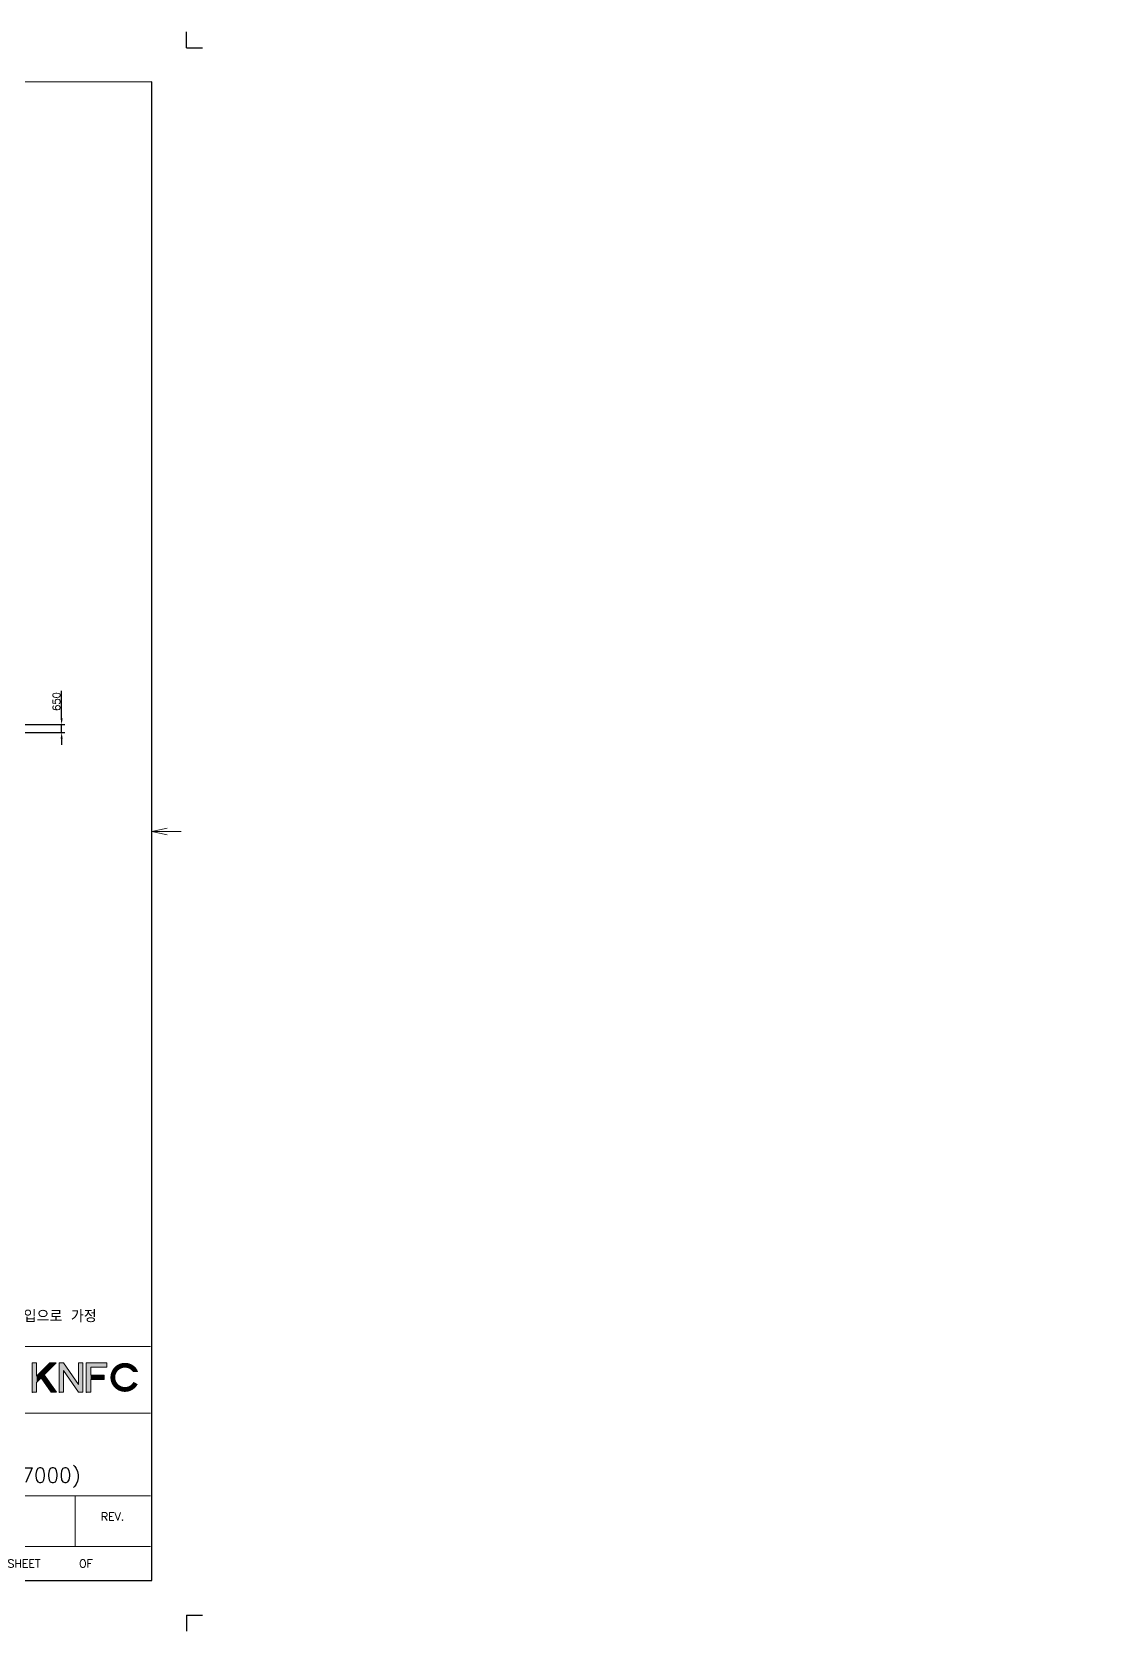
# Model space of a CAD drawing. Extents: x -59767 to 1106559, y -1290 to 1129522.
# Drawn here: x 168974 to 256852, y -1290 to 129144 of the extents above; entities that cross this region are included whole.
import ezdxf
from ezdxf.enums import TextEntityAlignment as Align

# ---------------------------------------------------------------- set-up
doc = ezdxf.new("R2010")
doc.units = 0
doc.layers.get('0').update_dxf_attribs({"linetype": 'CONTINUOUS', "lineweight": 9})
doc.layers.get('Defpoints').update_dxf_attribs({"linetype": 'CONTINUOUS', "lineweight": 9})
for name, color, linetype in [('1', 2, 'CONTINUOUS'), ('15', 1, 'CONTINUOUS'), ('2', 4, 'CONTINUOUS')]:
    doc.layers.add(name, color=color, linetype=linetype)
for name, color, linetype, lineweight in [('TEXT', 3, 'CONTINUOUS', 9), ('중간선', 5, 'CONTINUOUS', 9), ('치수선', 6, 'CONTINUOUS', 9)]:
    doc.layers.add(name, color=color, linetype=linetype, lineweight=lineweight)
doc.styles.add('ROMANS', font='romans.shx', dxfattribs={"bigfont": 'whgtxt.shx'})
doc.styles.get("Standard").update_dxf_attribs({"font": 'romans.shx', "bigfont": 'whtgtxt.shx'})
doc.dimstyles.new('ISO-25', dxfattribs={"dimscale": 200, "dimtxt": 3, "dimasz": 2.5, "dimexe": 1.25, "dimexo": 0.625, "dimtad": 1, "dimdec": 0, "dimdsep": 46, "dimtxsty": 'Standard', "dimcen": 2.5, "dimadec": 0, "dimazin": 0, "dimtp": 0.1, "dimtm": 0.1, "dimtfac": 0.6, "dimtdec": 0, "dimtmove": 0, "dimatfit": 3, "dimfxl": 1, "dimtvp": 1, "dimtolj": 1, "dimarcsym": 0})

# ---------------------------------------------------------------- blocks, each defined once
blk = doc.blocks.new('*D218')
at = {"layer": 'Defpoints', "color": 0}
for p in [(154858, 72647), (154858, 71997), (171393, 72647)]:
    blk.add_point(p, dxfattribs=at)
at = {"layer": '치수선', "color": 0, "lineweight": -2}
for p, q in [((171393, 73147), (171393, 75409)), ((154983, 72647), (171643, 72647)), ((154983, 71997), (171643, 71997)), ((171393, 71997), (171393, 72647)), ((171393, 71497), (171393, 70997))]:
    blk.add_line(p, q, dxfattribs=at)
at = {"layer": '치수선', "color": 0}
for points in [[(171310, 73147), (171477, 73147), (171393, 72647)], [(171477, 71497), (171310, 71497), (171393, 71997)]]:
    blk.add_solid(points, dxfattribs=at)
at = {"layer": '치수선', "color": 0, "insert": (170968, 74528), "char_height": 600, "attachment_point": 5, "rotation": 90}
blk.add_mtext('\\A1;650', dxfattribs=at)

msp = doc.modelspace()

# ---------------------------------------------------------------- hatches: boundary and pattern name
at = {"layer": '중간선'}
h = msp.add_hatch(dxfattribs=at)
h.set_pattern_fill('DOTS', color=1, scale=100)
h.paths.add_polyline_path([(199252.8, 56452.3), (199252.8, 54297.5), (220402.8, 54297.5), (220402.8, 45997.5), (224552.3, 45997.5), (224551.8, 66297.5), (256551.7, 66297.5), (256851.7, 66297.5), (256851.4, 71697.5), (242851.4, 71697.5), (242851.8, 68997.5), (224552.8, 68997.5), (224552.8, 80347.5), (212502.8, 80347.5), (212502.8, 72947.5), (219152.8, 72947.5), (219152.8, 56452.3)])
h.paths.add_polyline_path([(199252.8, 56452.3), (199252.8, 54297.5), (220402.8, 54297.5), (220402.8, 45997.5), (224552.3, 45997.5), (224551.8, 66297.5), (256551.7, 66297.5), (256851.7, 66297.5), (256851.4, 71697.5), (242851.4, 71697.5), (242851.8, 68997.5), (224552.8, 68997.5), (224552.8, 80347.5), (212502.8, 80347.5), (212502.8, 72947.5), (219152.8, 72947.5), (219152.8, 56452.3)])

# ---------------------------------------------------------------- linework, layer by layer
at = {"linetype": 'Continuous'}
for p, q in [((178754.5, 63926.9), (180000.6, 64185.7)), ((178754.5, 63926.9), (180000.6, 63668.2)), ((19785.2, 21916.9), (178641.1, 21916.9)), ((168993.8, 20589), (168993.8, 18190.1)), ((168993.8, 20589), (169353.7, 20589)), ((169353.7, 20589), (169353.7, 19502.2)), ((169353.7, 19502.2), (170440.4, 20589)), ((169972.9, 19612.6), (170949.3, 20589)), ((169972.9, 19612.6), (170969, 18190.1)), ((170440.4, 20589), (170949.3, 20589)), ((169353.7, 18993.4), (169714.5, 19354.2)), ((169353.7, 18993.4), (169353.7, 18190.1)), ((169714.5, 19354.2), (170529.7, 18190.1)), ((168993.8, 18190.1), (169353.7, 18190.1)), ((170529.7, 18190.1), (170969, 18190.1)), ((131299.1, 16476.6), (178641.1, 16476.6)), ((131299.1, 9730.5), (178641.1, 9730.5)), ((172503.4, 9730.5), (172503.4, 5595.9)), ((131299.1, 5595.9), (178641.1, 5595.9))]:
    msp.add_line(p, q, dxfattribs=at)
msp.add_line((178754.5, 63926.9), (181157.9, 63926.9))
at = {"color": 7, "linetype": 'Continuous'}
for p, q in [((171199.2, 20589), (171199.2, 18190.1)), ((171199.2, 20589), (171559.1, 20589)), ((172758.5, 18829), (171559.1, 20589)), ((171559.1, 19950), (171559.1, 18190.1)), ((171559.1, 19950), (172758.5, 18190.1)), ((172758.5, 20589), (172758.5, 18829)), ((172758.5, 20589), (173118.4, 20589)), ((173118.4, 20589), (173118.4, 18190.1)), ((173404.7, 20589), (175083, 20589)), ((173404.7, 20589), (173404.7, 18190.1)), ((173764.5, 20229.1), (175083, 20229.1)), ((173764.5, 20229.1), (173764.5, 19581.4)), ((173764.5, 19581.4), (174872.1, 19581.4)), ((174872.1, 19581.4), (174872.1, 19221.6)), ((175083, 20589), (175083, 20229.1)), ((173764.5, 19221.6), (174872.1, 19221.6)), ((173764.5, 19221.6), (173764.5, 18190.1)), ((171199.2, 18190.1), (171559.1, 18190.1)), ((172758.5, 18190.1), (173118.4, 18190.1)), ((173404.7, 18190.1), (173764.5, 18190.1))]:
    msp.add_line(p, q, dxfattribs=at)
at = {"const_width": 391.7}
msp.add_lwpolyline([(177379, 19950.5, 3.61569466), (177431.2, 18937.1)], format="xyb", dxfattribs=at)
at = {"linetype": 'Continuous'}
msp.add_point((168993.8, 18190.1), dxfattribs=at)
at = {"color": 7, "linetype": 'Continuous'}
for p in [(171199.2, 18190.1), (173404.7, 18190.1)]:
    msp.add_point(p, dxfattribs=at)
for points in [[(169353.7, 18190.1), (168993.8, 18190.1), (169353.7, 20589), (168993.8, 20589)], [(169353.7, 18993.4), (169353.7, 19502.2), (170949.3, 20589), (170440.4, 20589)], [(169714.5, 19354.2), (169972.9, 19612.6), (170529.7, 18190.1), (170969, 18190.1)], [(171559.1, 18190.1), (171199.2, 18190.1), (171559.1, 20589), (171199.2, 20589)], [(172758.5, 18190.1), (172758.5, 18829), (171559.1, 19950), (171559.1, 20589)], [(172758.5, 18190.1), (173118.4, 18190.1), (172758.5, 20589), (173118.4, 20589)], [(173764.5, 20229.1), (173404.7, 20589), (175083, 20229.1), (175083, 20589)], [(173764.5, 18190.1), (173404.7, 18190.1), (173764.5, 20229.1), (173404.7, 20589)], [(173764.5, 19221.6), (173764.5, 19581.4), (174872.1, 19221.6), (174872.1, 19581.4)], [(177217.4, 19842.2), (177632.5, 19842.2), (177541, 20058.2)], [(177691.3, 19027.8), (177605.2, 18846.4), (177605.2, 18846.4), (177259.7, 19027.8)], [(177259.7, 19027.8), (177691.3, 19027.8), (177603.1, 18844.3), (177259.7, 19027.8)]]:
    msp.add_solid(points)
at = {"layer": '15'}
for p, q in [((178754.5, 125065.4), (2838.9, 125040.2)), ((178754.5, 2838.9), (178754.5, 125065.4)), ((2838.9, 2838.9), (178754.5, 2838.9))]:
    msp.add_line(p, q, dxfattribs=at)
at = {"layer": '2'}
for p, q in [((181593.3, 127853.9), (181593.3, 129144.2)), ((181593.3, 127853.9), (182883.7, 127853.9)), ((181593.3, 0), (181593.3, -1290.4)), ((181593.3, 0), (182883.7, 0))]:
    msp.add_line(p, q, dxfattribs=at)

# ---------------------------------------------------------------- texts
at = {"layer": '1', "linetype": 'Continuous', "style": 'ROMANS'}
for s, height, p in [('REV.', 652.84, (174597, 7714)), ('SHEET      OF', 652.843, (166978.2, 3883))]:
    msp.add_text(s, height=height, dxfattribs=at).set_placement(p)
at = {"layer": 'TEXT'}
for s, height, p in [('RAW WATER / GAS / Electical 도면기준 남측 진입으로 가정', 1000, (156427.8, 24323.3)), ('BASEMENT FLOOR (EL-5000,-6500,-7000)', 1200, (155117.3, 11328.3))]:
    msp.add_text(s, height=height, dxfattribs=at).set_placement(p, align=Align.MIDDLE)

# ---------------------------------------------------------------- dimensions: what is measured, and where the dimension line sits
at = {"layer": '치수선'}
dim = msp.add_linear_dim(base=(171393.3, 72647.5), p1=(154858.2, 71997.5), p2=(154858.2, 72647.5), angle=90, dimstyle='ISO-25', dxfattribs=at)
dim.commit()
dim.dimension.update_dxf_attribs({"geometry": '*D218', "text_midpoint": (170968.3, 74528.5)})

doc.saveas('drawing.dxf')
